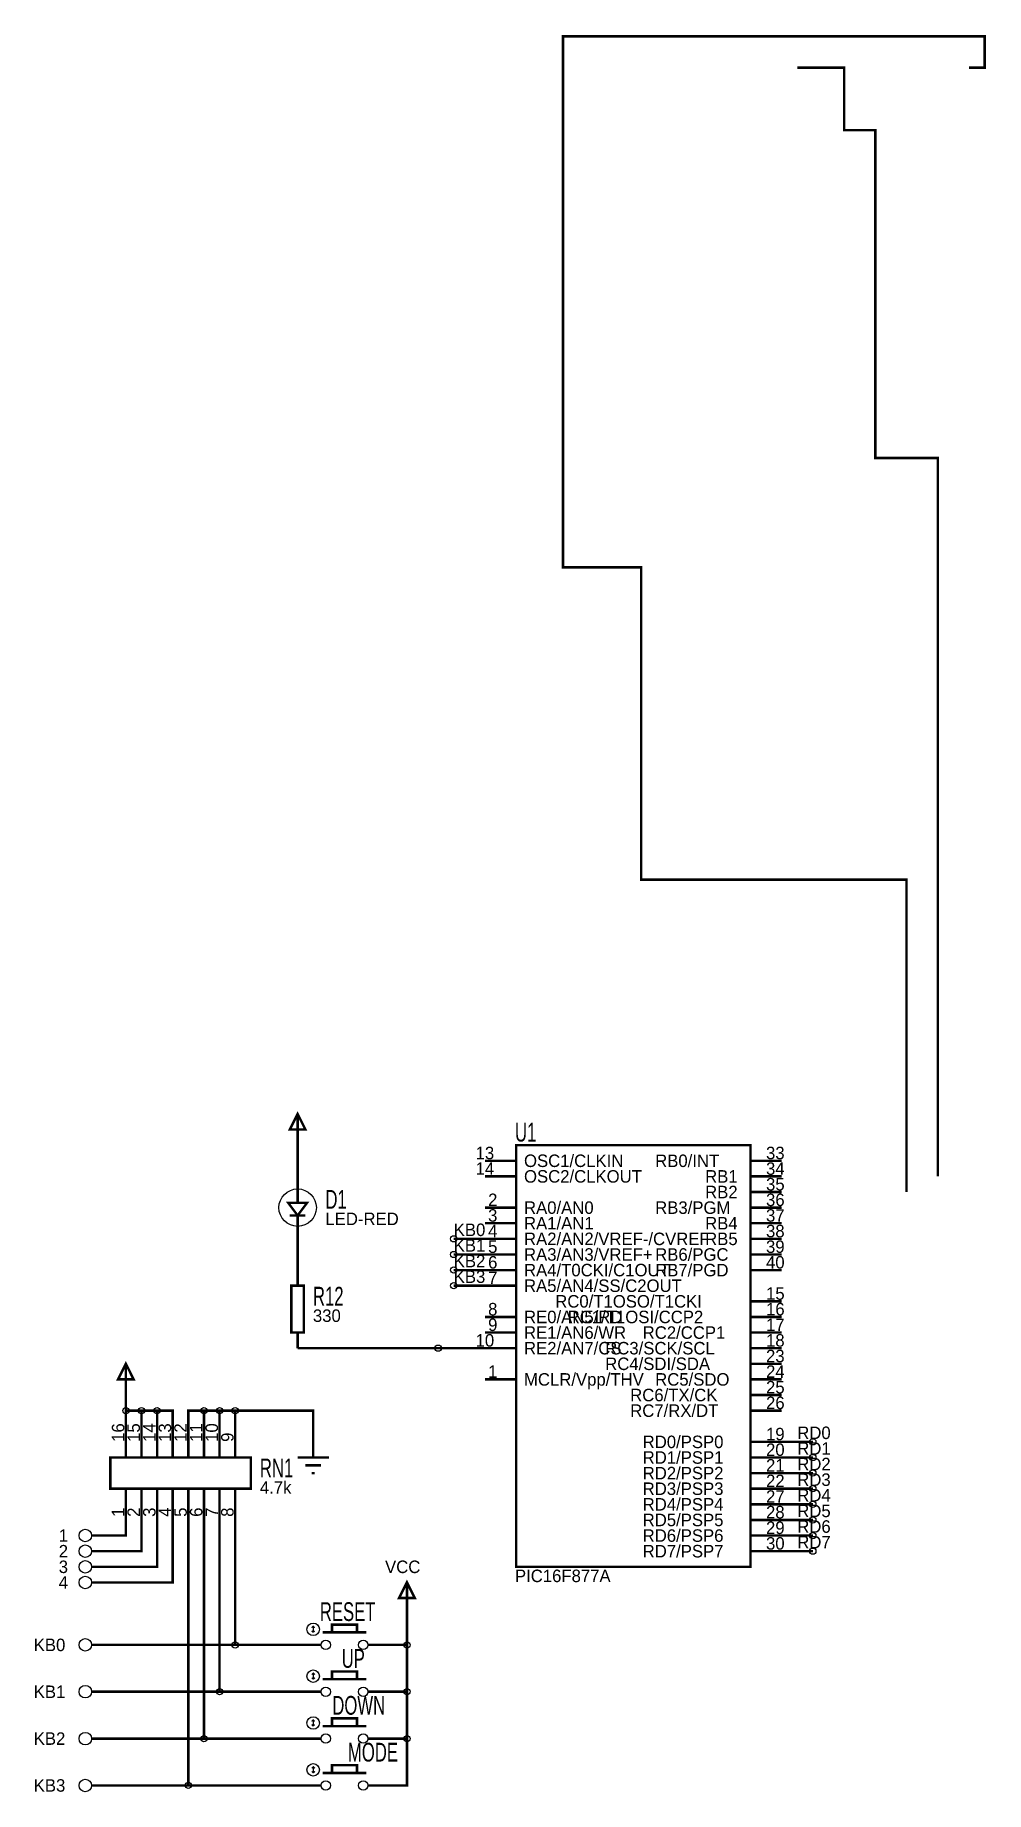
# Model space of a CAD drawing. Header units: inches. Extents: x -2.5 to 3.6, y -2.1 to 9.1.
import ezdxf

# ---------------------------------------------------------------- set-up
doc = ezdxf.new("R2010")
doc.units = ezdxf.units.IN
doc.layers.get('0').update_dxf_attribs({"linetype": 'CONTINUOUS'})

msp = doc.modelspace()

# ---------------------------------------------------------------- linework, layer by layer
for points, const_width in [([(3.5, 8.9), (3.6, 8.9), (3.6, 9.1), (0.9, 9.1), (0.9, 5.7), (1.4, 5.7), (1.4, 3.7), (3.1, 3.7), (3.1, 1.7)], 0.016), ([(2.4, 8.9), (2.7, 8.9), (2.7, 8.5), (2.9, 8.5), (2.9, 6.4), (3.3, 6.4), (3.3, 1.8)], 0.016), ([(-0.85, 2.1), (-0.8, 2.2), (-0.75, 2.1), (-0.85, 2.1)], 0.016), ([(-0.8, 2), (-0.8, 2.2)], 0.016), ([(-0.8, 1.8), (-0.8, 2)], 0.016), ([(0.6, -0.7), (2.1, -0.7), (2.1, 2), (0.6, 2), (0.6, -0.7)], 0.016), ([(-0.8, 1.8), (-0.8, 1.7)], 0.016), ([(0.4, 1.9), (0.6, 1.9)], 0.016), ([(0.4, 1.8), (0.6, 1.8)], 0.016), ([(2.3, 1.9), (2.1, 1.9)], 0.016), ([(2.3, 1.8), (2.1, 1.8)], 0.016), ([(-0.8, 1.7), (-0.8, 1.63)], 0.016), ([(2.3, 1.7), (2.1, 1.7)], 0.016), ([(-0.8, 1.55), (-0.86, 1.63), (-0.74, 1.63), (-0.8, 1.55)], 0.015), ([(0.4, 1.6), (0.6, 1.6)], 0.016), ([(2.3, 1.6), (2.1, 1.6)], 0.016), ([(-0.75, 1.55), (-0.85, 1.55)], 0.015), ([(-0.8, 1.55), (-0.8, 1.5)], 0.016), ([(-0.8, 1.4), (-0.8, 1.5)], 0.016), ([(0.4, 1.5), (0.6, 1.5)], 0.016), ([(2.3, 1.5), (2.1, 1.5)], 0.016), ([(-0.8, 1.4), (-0.8, 1.2)], 0.016), ([(0.4, 1.4), (0.2, 1.4)], 0.016), ([(0.4, 1.4), (0.6, 1.4)], 0.016), ([(2.3, 1.4), (2.1, 1.4)], 0.016), ([(0.4, 1.3), (0.2, 1.3)], 0.016), ([(0.4, 1.3), (0.6, 1.3)], 0.016), ([(2.3, 1.3), (2.1, 1.3)], 0.016), ([(-0.8, 1.2), (-0.8, 1.1)], 0.016), ([(0.4, 1.2), (0.2, 1.2)], 0.016), ([(0.4, 1.2), (0.6, 1.2)], 0.016), ([(2.3, 1.2), (2.1, 1.2)], 0.016), ([(-0.84, 0.8), (-0.76, 0.8), (-0.76, 1.1), (-0.84, 1.1), (-0.84, 0.8)], 0.016), ([(0.4, 1.1), (0.2, 1.1)], 0.016), ([(0.4, 1.1), (0.6, 1.1)], 0.016), ([(0.4, 0.9), (0.6, 0.9)], 0.016), ([(2.3, 1), (2.1, 1)], 0.016), ([(2.3, 0.9), (2.1, 0.9)], 0.016), ([(-0.8, 0.7), (-0.8, 0.8)], 0.016), ([(0.4, 0.8), (0.6, 0.8)], 0.016), ([(2.3, 0.8), (2.1, 0.8)], 0.016), ([(-0.8, 0.7), (0.1, 0.7)], 0.016), ([(0.4, 0.7), (0.1, 0.7)], 0.016), ([(0.4, 0.7), (0.6, 0.7)], 0.016), ([(2.3, 0.7), (2.1, 0.7)], 0.016), ([(-1.95, 0.5), (-1.9, 0.6), (-1.85, 0.5), (-1.95, 0.5)], 0.016), ([(-1.9, 0.4), (-1.9, 0.6)], 0.016), ([(2.3, 0.6), (2.1, 0.6)], 0.016), ([(0.4, 0.5), (0.6, 0.5)], 0.016), ([(2.3, 0.5), (2.1, 0.5)], 0.016), ([(-1.9, 0.4), (-1.9, 0.3)], 0.016), ([(2.3, 0.4), (2.1, 0.4)], 0.016), ([(-1.9, 0.2), (-1.9, 0.3)], 0.016), ([(-1.9, 0.3), (-1.8, 0.3)], 0.016), ([(-1.8, 0.2), (-1.8, 0.3)], 0.016), ([(-1.8, 0.3), (-1.7, 0.3)], 0.016), ([(-1.7, 0.2), (-1.7, 0.3)], 0.016), ([(-1.6, 0.2), (-1.6, 0.3), (-1.7, 0.3)], 0.016), ([(-1.5, 0.2), (-1.5, 0.3), (-1.4, 0.3)], 0.016), ([(-1.4, 0.2), (-1.4, 0.3), (-1.3, 0.3)], 0.016), ([(-1.3, 0.2), (-1.3, 0.3), (-1.2, 0.3)], 0.016), ([(-0.7, 0.1), (-0.7, 0.3), (-1.2, 0.3)], 0.016), ([(-1.2, 0.2), (-1.2, 0.3)], 0.016), ([(2.3, 0.3), (2.1, 0.3)], 0.016), ([(-1.9, 0.2), (-1.9, 0)], 0.016), ([(-1.8, 0.2), (-1.8, 0)], 0.016), ([(-1.7, 0.2), (-1.7, 0)], 0.016), ([(-1.6, 0.2), (-1.6, 0)], 0.016), ([(-1.5, 0.2), (-1.5, 0)], 0.016), ([(-1.4, 0.2), (-1.4, 0)], 0.016), ([(-1.3, 0.2), (-1.3, 0)], 0.016), ([(-1.2, 0.2), (-1.2, 0)], 0.016), ([(-2, -0.2), (-1.1, -0.2), (-1.1, 0), (-2, 0), (-2, -0.2)], 0.016), ([(-0.6, 0), (-0.8, 0)], 0.016), ([(-0.7, 0.1), (-0.7, 0)], 0.016), ([(2.3, 0.1), (2.1, 0.1)], 0.016), ([(2.3, 0), (2.1, 0)], 0.016), ([(2.3, 0.1), (2.5, 0.1)], 0.016), ([(2.3, 0), (2.5, 0)], 0.016), ([(-0.65, -0.05), (-0.75, -0.05)], 0.016), ([(-0.69, -0.1), (-0.71, -0.1)], 0.016), ([(2.3, -0.1), (2.1, -0.1)], 0.016), ([(2.3, -0.1), (2.5, -0.1)], 0.016), ([(-1.9, -0.4), (-1.9, -0.2)], 0.016), ([(-1.8, -0.4), (-1.8, -0.2)], 0.016), ([(-1.7, -0.4), (-1.7, -0.2)], 0.016), ([(-1.6, -0.4), (-1.6, -0.2)], 0.016), ([(-1.5, -0.4), (-1.5, -0.2)], 0.016), ([(-1.4, -0.4), (-1.4, -0.2)], 0.016), ([(-1.3, -0.4), (-1.3, -0.2)], 0.016), ([(-1.2, -0.4), (-1.2, -0.2)], 0.016), ([(2.3, -0.2), (2.1, -0.2)], 0.016), ([(2.3, -0.2), (2.5, -0.2)], 0.016), ([(2.3, -0.3), (2.1, -0.3)], 0.016), ([(2.3, -0.3), (2.5, -0.3)], 0.016), ([(-1.9, -0.4), (-1.9, -0.5), (-2, -0.5)], 0.016), ([(-1.8, -0.4), (-1.8, -0.6), (-2, -0.6)], 0.016), ([(-1.7, -0.4), (-1.7, -0.7), (-2, -0.7)], 0.016), ([(-1.6, -0.4), (-1.6, -0.8), (-2, -0.8)], 0.016), ([(-1.5, -0.4), (-1.5, -2.1)], 0.016), ([(-1.4, -0.4), (-1.4, -1.8)], 0.016), ([(-1.3, -0.4), (-1.3, -1.5)], 0.016), ([(-1.2, -0.4), (-1.2, -1.2)], 0.016), ([(2.3, -0.4), (2.1, -0.4)], 0.016), ([(2.3, -0.4), (2.5, -0.4)], 0.016), ([(-2.12, -0.5), (-2, -0.5)], 0.016), ([(2.3, -0.5), (2.1, -0.5)], 0.016), ([(2.3, -0.5), (2.5, -0.5)], 0.016), ([(-2.12, -0.6), (-2, -0.6)], 0.016), ([(2.3, -0.6), (2.1, -0.6)], 0.016), ([(2.3, -0.6), (2.5, -0.6)], 0.016), ([(-2.12, -0.7), (-2, -0.7)], 0.016), ([(-0.05, -0.9), (-0.1, -0.8), (-0.15, -0.9), (-0.05, -0.9)], 0.016), ([(-2.12, -0.8), (-2, -0.8)], 0.016), ([(-0.1, -1), (-0.1, -0.8)], 0.016), ([(-0.1, -1), (-0.1, -1.2)], 0.016), ([(-0.69, -1.09), (-0.7, -1.08), (-0.71, -1.09)], 0.008), ([(-0.7, -1.12), (-0.71, -1.11)], 0.008), ([(-0.7, -1.12), (-0.7, -1.08)], 0.008), ([(-0.7, -1.12), (-0.69, -1.11)], 0.008), ([(-0.36, -1.12), (-0.64, -1.12)], 0.016), ([(-0.58, -1.12), (-0.42, -1.12), (-0.42, -1.07), (-0.58, -1.07), (-0.58, -1.12)], 0.016), ([(-2.12, -1.2), (-2, -1.2)], 0.016), ([(-2, -1.2), (-1.2, -1.2)], 0.016), ([(-0.75, -1.2), (-1.2, -1.2)], 0.016), ([(-0.75, -1.2), (-0.65, -1.2)], 0.016), ([(-0.25, -1.2), (-0.35, -1.2)], 0.016), ([(-0.25, -1.2), (-0.1, -1.2)], 0.016), ([(-0.1, -1.5), (-0.1, -1.2)], 0.016), ([(-0.69, -1.39), (-0.7, -1.38), (-0.71, -1.39)], 0.008), ([(-0.7, -1.42), (-0.71, -1.41)], 0.008), ([(-0.7, -1.42), (-0.7, -1.38)], 0.008), ([(-0.7, -1.42), (-0.69, -1.41)], 0.008), ([(-0.36, -1.42), (-0.64, -1.42)], 0.016), ([(-0.58, -1.42), (-0.42, -1.42), (-0.42, -1.37), (-0.58, -1.37), (-0.58, -1.42)], 0.016), ([(-2.12, -1.5), (-2, -1.5)], 0.016), ([(-2, -1.5), (-1.3, -1.5)], 0.016), ([(-0.75, -1.5), (-1.3, -1.5)], 0.016), ([(-0.75, -1.5), (-0.65, -1.5)], 0.016), ([(-0.25, -1.5), (-0.35, -1.5)], 0.016), ([(-0.25, -1.8), (-0.1, -1.8), (-0.1, -1.5)], 0.016), ([(-0.25, -1.5), (-0.1, -1.5)], 0.016), ([(-0.69, -1.69), (-0.7, -1.68), (-0.71, -1.69)], 0.008), ([(-0.7, -1.72), (-0.7, -1.68)], 0.008), ([(-0.58, -1.72), (-0.42, -1.72), (-0.42, -1.67), (-0.58, -1.67), (-0.58, -1.72)], 0.016), ([(-2.12, -1.8), (-2, -1.8)], 0.016), ([(-2, -1.8), (-1.4, -1.8)], 0.016), ([(-0.75, -1.8), (-1.4, -1.8)], 0.016), ([(-0.75, -1.8), (-0.65, -1.8)], 0.016), ([(-0.7, -1.72), (-0.71, -1.71)], 0.008), ([(-0.7, -1.72), (-0.69, -1.71)], 0.008), ([(-0.36, -1.72), (-0.64, -1.72)], 0.016), ([(-0.25, -1.8), (-0.35, -1.8)], 0.016), ([(-0.25, -2.1), (-0.1, -2.1), (-0.1, -1.8)], 0.016), ([(-0.69, -1.99), (-0.7, -1.98), (-0.71, -1.99)], 0.008), ([(-0.7, -2.02), (-0.71, -2.01)], 0.008), ([(-0.7, -2.02), (-0.7, -1.98)], 0.008), ([(-0.7, -2.02), (-0.69, -2.01)], 0.008), ([(-0.36, -2.02), (-0.64, -2.02)], 0.016), ([(-0.58, -2.02), (-0.42, -2.02), (-0.42, -1.97), (-0.58, -1.97), (-0.58, -2.02)], 0.016), ([(-2.12, -2.1), (-2, -2.1)], 0.016), ([(-2, -2.1), (-1.5, -2.1)], 0.016), ([(-0.75, -2.1), (-1.5, -2.1)], 0.016), ([(-0.75, -2.1), (-0.65, -2.1)], 0.016), ([(-0.25, -2.1), (-0.35, -2.1)], 0.016)]:
    msp.add_lwpolyline(points, dxfattribs=dict(const_width=const_width))
for centre, radius in [((-0.8, 1.6), 0.12), ((0.2, 1.4), 0.02), ((0.2, 1.3), 0.02), ((0.2, 1.2), 0.02), ((0.2, 1.1), 0.02), ((0.1, 0.7), 0.02), ((-1.9, 0.3), 0.02), ((-1.8, 0.3), 0.02), ((-1.7, 0.3), 0.02), ((-1.4, 0.3), 0.02), ((-1.3, 0.3), 0.02), ((-1.2, 0.3), 0.02), ((2.5, 0.1), 0.02), ((2.5, 0), 0.02), ((2.5, -0.1), 0.02), ((2.5, -0.2), 0.02), ((2.5, -0.3), 0.02), ((2.5, -0.4), 0.02), ((-2.16, -0.5), 0.04), ((-2.16, -0.6), 0.04), ((2.5, -0.5), 0.02), ((-2.16, -0.7), 0.04), ((2.5, -0.6), 0.02), ((-2.16, -0.8), 0.04), ((-0.7, -1.1), 0.04), ((-2.16, -1.2), 0.04), ((-1.2, -1.2), 0.02), ((-0.62, -1.2), 0.03), ((-0.38, -1.2), 0.03), ((-0.1, -1.2), 0.02), ((-2.16, -1.5), 0.04), ((-0.7, -1.4), 0.04), ((-1.3, -1.5), 0.02), ((-0.62, -1.5), 0.03), ((-0.38, -1.5), 0.03), ((-0.1, -1.5), 0.02), ((-0.7, -1.7), 0.04), ((-2.16, -1.8), 0.04), ((-1.4, -1.8), 0.02), ((-0.62, -1.8), 0.03), ((-0.38, -1.8), 0.03), ((-0.1, -1.8), 0.02), ((-0.7, -2), 0.04), ((-2.16, -2.1), 0.04), ((-1.5, -2.1), 0.02), ((-0.62, -2.1), 0.03), ((-0.38, -2.1), 0.03)]:
    msp.add_circle(centre, radius)

# ---------------------------------------------------------------- texts
at = {"width": 0.666667}
for s, p in [('U1', (0.592, 2.023)), ('D1', (-0.622, 1.593)), ('R12', (-0.702, 0.973)), ('RN1', (-1.042, -0.127)), ('RESET', (-0.658, -1.047)), ('UP', (-0.518, -1.347)), ('DOWN', (-0.578, -1.647)), ('MODE', (-0.478, -1.947))]:
    msp.add_text(s, height=0.12, dxfattribs=at).set_placement(p)
for s, p in [('13', (0.34, 1.91)), ('OSC1/CLKIN', (0.65, 1.86)), ('RB0/INT', (1.49, 1.86)), ('33', (2.2, 1.91)), ('14', (0.34, 1.81)), ('OSC2/CLKOUT', (0.65, 1.76)), ('RB1', (1.81, 1.76)), ('34', (2.2, 1.81)), ('2', (0.42, 1.61)), ('RB2', (1.81, 1.66)), ('35', (2.2, 1.71)), ('36', (2.2, 1.61)), ('3', (0.42, 1.51)), ('RA0/AN0', (0.65, 1.56)), ('RB3/PGM', (1.49, 1.56)), ('37', (2.2, 1.51)), ('LED-RED', (-0.622, 1.488)), ('KB0', (0.2, 1.418)), ('4', (0.42, 1.41)), ('RA1/AN1', (0.65, 1.46)), ('RB4', (1.81, 1.46)), ('38', (2.2, 1.41)), ('KB1', (0.2, 1.318)), ('5', (0.42, 1.31)), ('RA2/AN2/VREF-/CVREF', (0.65, 1.36)), ('RB5', (1.81, 1.36)), ('39', (2.2, 1.31)), ('KB2', (0.2, 1.218)), ('6', (0.42, 1.21)), ('RA3/AN3/VREF+', (0.65, 1.26)), ('RA4/T0CKI/C1OUT', (0.65, 1.16)), ('RB6/PGC', (1.49, 1.26)), ('RB7/PGD', (1.49, 1.16)), ('40', (2.2, 1.21)), ('KB3', (0.2, 1.118)), ('7', (0.42, 1.11)), ('RA5/AN4/SS/C2OUT', (0.65, 1.06)), ('RC0/T1OSO/T1CKI', (0.85, 0.96)), ('15', (2.2, 1.01)), ('330', (-0.702, 0.868)), ('8', (0.42, 0.91)), ('RE0/AN5/RD', (0.65, 0.86)), ('RC1/T1OSI/CCP2', (0.93, 0.86)), ('16', (2.2, 0.91)), ('10', (0.34, 0.71)), ('9', (0.42, 0.81)), ('RE1/AN6/WR', (0.65, 0.76)), ('RC2/CCP1', (1.41, 0.76)), ('17', (2.2, 0.81)), ('18', (2.2, 0.71)), ('RE2/AN7/CS', (0.65, 0.66)), ('RC3/SCK/SCL', (1.17, 0.66)), ('23', (2.2, 0.61)), ('1', (0.42, 0.51)), ('RC4/SDI/SDA', (1.17, 0.56)), ('24', (2.2, 0.51)), ('MCLR/Vpp/THV', (0.65, 0.46)), ('RC5/SDO', (1.49, 0.46)), ('25', (2.2, 0.41)), ('RC6/TX/CK', (1.33, 0.36)), ('RC7/RX/DT', (1.33, 0.26)), ('26', (2.2, 0.31)), ('RD0/PSP0', (1.41, 0.06)), ('19', (2.2, 0.11)), ('RD0', (2.4, 0.118)), ('RD1/PSP1', (1.41, -0.04)), ('20', (2.2, 0.01)), ('RD1', (2.4, 0.018)), ('RD2/PSP2', (1.41, -0.14)), ('21', (2.2, -0.09)), ('22', (2.2, -0.19)), ('RD2', (2.4, -0.082)), ('RD3', (2.4, -0.182)), ('4.7k', (-1.042, -0.232)), ('RD3/PSP3', (1.41, -0.24)), ('27', (2.2, -0.29)), ('RD4', (2.4, -0.282)), ('RD4/PSP4', (1.41, -0.34)), ('28', (2.2, -0.39)), ('RD5', (2.4, -0.382)), ('RD5/PSP5', (1.41, -0.44)), ('29', (2.2, -0.49)), ('RD6', (2.4, -0.482)), ('2', (-2.33, -0.64)), ('1', (-2.33, -0.54)), ('RD6/PSP6', (1.41, -0.54)), ('RD7/PSP7', (1.41, -0.64)), ('30', (2.2, -0.59)), ('RD7', (2.4, -0.582)), ('3', (-2.33, -0.74)), ('VCC', (-0.24, -0.74)), ('4', (-2.33, -0.84)), ('PIC16F877A', (0.592, -0.798)), ('KB0', (-2.49, -1.24)), ('KB1', (-2.49, -1.54)), ('KB2', (-2.49, -1.84)), ('KB3', (-2.49, -2.14))]:
    msp.add_text(s, height=0.08).set_placement(p)
for s, p in [('16', (-1.91, 0.1)), ('15', (-1.81, 0.1)), ('14', (-1.71, 0.1)), ('13', (-1.61, 0.1)), ('12', (-1.51, 0.1)), ('11', (-1.41, 0.1)), ('10', (-1.31, 0.1)), ('9', (-1.21, 0.1)), ('1', (-1.91, -0.38)), ('2', (-1.81, -0.38)), ('3', (-1.71, -0.38)), ('4', (-1.61, -0.38)), ('5', (-1.51, -0.38)), ('6', (-1.41, -0.38)), ('7', (-1.31, -0.38)), ('8', (-1.21, -0.38))]:
    msp.add_text(s, height=0.08, rotation=90).set_placement(p)

doc.saveas('drawing.dxf')
